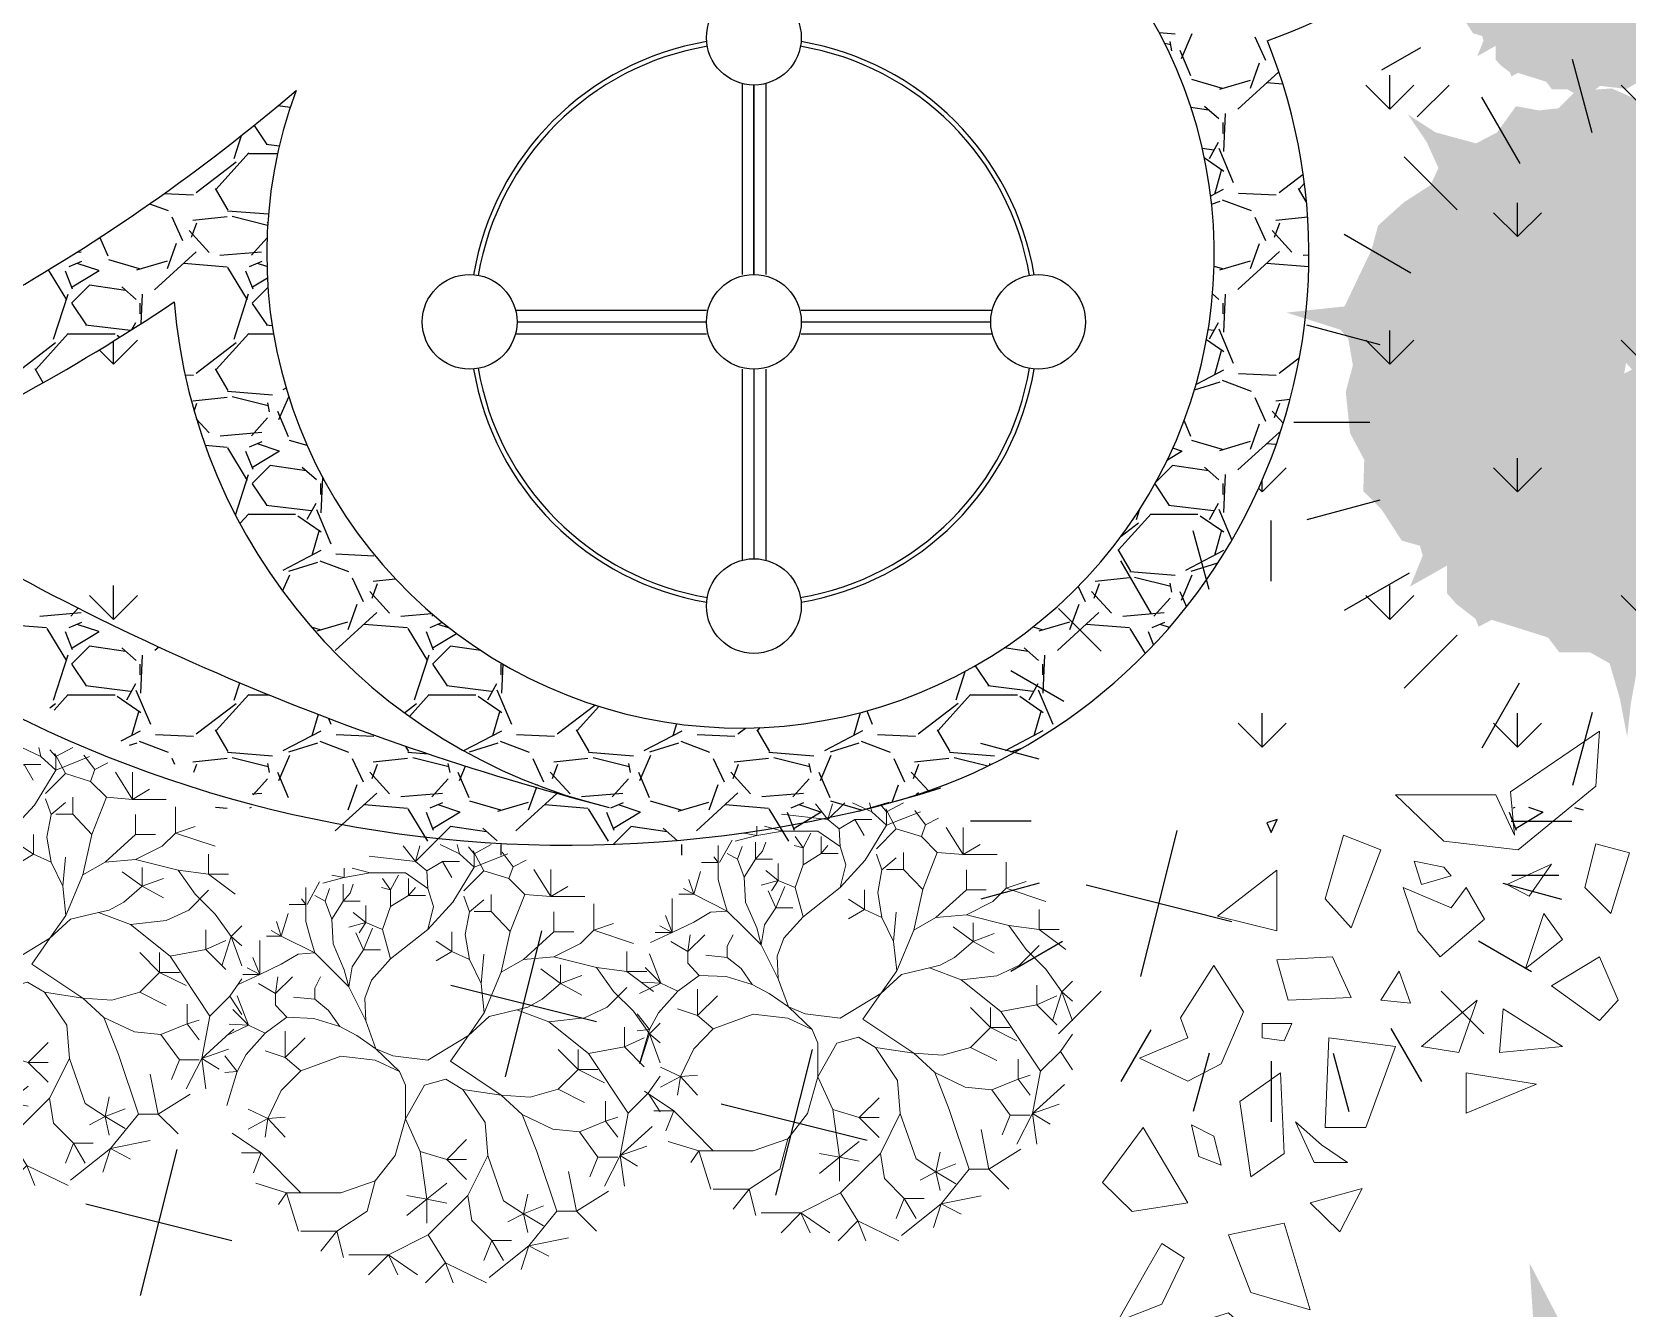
# Model space of a CAD drawing. Header units: millimetres. Extents: x 1933 to 24107, y 1228 to 18074.
# Drawn here: x 12132 to 13815, y 14685 to 16032 of the extents above; entities that cross this region are included whole.
import ezdxf

# ---------------------------------------------------------------- set-up
doc = ezdxf.new("R2010")
doc.units = ezdxf.units.MM
doc.layers.add('1', color=7, linetype='Continuous')
doc.layers.add('marc det', color=74, linetype='Continuous', lineweight=18)
doc.styles.add('ATTR', font='romans.shx', dxfattribs={"width": 0.8, "height": 0.470416})

# ---------------------------------------------------------------- blocks, each defined once
blk = doc.blocks.new('Tree Clump 1')
for p, q in [((14.976, 70.088), (8.057, 71.942)), ((6.83, 62.624), (14.03, 62.624)), ((0.83, 59.624), (0.83, 47.624)), ((-11.528, 45.743), (-14.699, 57.58)), ((13.188, 45.743), (16.359, 57.58)), ((-23.117, 41.102), (-29.17, 51.586)), ((24.777, 41.102), (30.83, 51.586)), ((-99.056, 36.519), (-101.593, 45.989)), ((-89.17, 47.624), (-89.17, 38.024)), ((-79.284, 36.519), (-76.746, 45.989)), ((-108.328, 32.806), (-113.17, 41.193)), ((-70.012, 32.806), (-65.17, 41.193)), ((-33.023, 33.477), (-41.596, 42.051)), ((-116.252, 26.706), (-123.111, 33.565)), ((-62.088, 26.706), (-55.229, 33.565)), ((-40.656, 23.576), (-51.132, 29.624)), ((-122.359, 18.786), (-130.739, 23.624)), ((-45.593, 12.063), (-57.125, 15.153)), ((-126.309, 9.575), (-135.534, 12.047)), ((-137.17, -0.376), (-127.57, -0.376)), ((-59.17, -0.376), (-47.17, -0.376)), ((-126.309, -10.327), (-135.534, -12.799)), ((-45.593, -12.815), (-57.125, -15.905)), ((-122.359, -19.538), (-130.739, -24.376)), ((-40.656, -24.328), (-51.132, -30.376)), ((-116.252, -27.458), (-123.111, -34.317)), ((-62.088, -27.458), (-55.229, -34.317)), ((-108.328, -33.558), (-113.17, -41.945)), ((-70.012, -33.558), (-65.17, -41.945)), ((-99.056, -37.271), (-101.593, -46.74)), ((-79.284, -37.271), (-76.746, -46.74)), ((-89.17, -48.376), (-89.17, -38.776))]:
    blk.add_line(p, q)
blk.add_lwpolyline([(-89.834, -0.075), (-90.444, -1.64), (-88.309, -0.857)], close=True)
at = {"style": 'ATTR', "width": 0.8, "flags": 9}
blk.add_attdef('ESTCODE', (0, 0), '', height=0.000432, dxfattribs=at)
blk = doc.blocks.new('tree lis')
at = {"color": 96}
for points in [[(73119.8, 25761.2), (73080.6, 25721), (73092.4, 25645.7), (73194.2, 25705.9)], [(72931.8, 25741), (72955.3, 25680.8), (73018, 25650.7), (73037.5, 25680.8), (73002.3, 25700.9)], [(72790.9, 25705.9), (72747.8, 25665.8), (72818.3, 25615.5), (72928, 25665.8)], [(73288.1, 25710.9), (73256.8, 25645.7), (73280.3, 25600.5), (73350.7, 25570.4), (73413.4, 25610.6), (73342.9, 25655.7), (73315.5, 25645.7)], [(73198.1, 25640.7), (73155, 25630.6), (73143.3, 25600.5), (73182.4, 25610.6)], [(72712.6, 25630.6), (72610.8, 25600.5), (72583.4, 25500.2), (72685.2, 25555.3)], [(72935.8, 25615.5), (72904.5, 25585.4), (72916.2, 25560.4), (72943.6, 25590.5)], [(73480, 25605.5), (73460.4, 25525.2), (73542.6, 25525.2)], [(72767.4, 25565.4), (72826.1, 25520.2), (72814.4, 25585.4)], [(73049.3, 25590.5), (72971, 25560.4), (72947.5, 25480), (73065, 25515.2)], [(73127.6, 25560.4), (73229.4, 25575.4), (73268.5, 25520.2), (73159, 25515.2)], [(73315.5, 25545.3), (73311.6, 25515.2), (73335.1, 25505.1), (73335.1, 25545.3)], [(73421.2, 25525.2), (73366.4, 25510.1), (73370.3, 25424.9), (73425.2, 25449.9)], [(72881, 25500.2), (72865.3, 25449.9), (72916.2, 25455)], [(73147.2, 25429.9), (73147.2, 25475), (73202, 25500.2), (73170.7, 25465)], [(73092.4, 25480), (73053.2, 25439.9), (73112, 25409.8)], [(72712.6, 25460), (72661.7, 25424.9), (72669.6, 25394.8)], [(73194.2, 25460), (73194.2, 25404.8), (73303.8, 25364.6), (73315.5, 25455)], [(73503.5, 25460), (73464.3, 25424.9), (73570, 25384.7), (73589.6, 25434.9)], [(72783.1, 25434.9), (72732.2, 25324.4), (72822.3, 25344.5)], [(72575.6, 25414.8), (72505.1, 25409.8), (72524.7, 25339.5)], [(73366.4, 25384.7), (73362.5, 25344.5), (73405.6, 25359.6)], [(73519.1, 25354.6), (73460.4, 25334.5), (73425.2, 25304.4), (73476, 25244.2), (73519.1, 25269.3), (73491.7, 25289.3)], [(73644.4, 25364.6), (73581.7, 25299.4), (73570, 25199), (73656.1, 25093.6), (73730.5, 25088.6), (73648.3, 25209), (73589.6, 25204), (73644.4, 25229.1)], [(73554.4, 25339.5), (73523, 25329.5), (73534.8, 25289.3), (73546.5, 25299.4)], [(73303.8, 25329.5), (73296, 25279.3), (73366.4, 25254.2)], [(72391.6, 25168.9), (72477.7, 25199), (72489.4, 25264.2), (72442.5, 25269.3)], [(73252.9, 25173.9), (73213.7, 25269.3), (73268.5, 25269.3)], [(72571.7, 25244.2), (72556, 25199), (72591.3, 25214)], [(73296, 25224.1), (73354.7, 25219), (73303.8, 25138.8)], [(73523, 25214), (73507.4, 25183.9), (73550.4, 25153.8)], [(73483.9, 25163.9), (73448.7, 25138.8), (73409.5, 25188.9)], [(72642.1, 25168.9), (72587.3, 25153.8), (72614.8, 25093.6)], [(73386, 25153.8), (73339, 25088.6), (73366.4, 25063.5), (73425.2, 25088.6)], [(72571.7, 25088.6), (72501.2, 25083.5), (72477.7, 25113.6)], [(73519.1, 25108.6), (73483.9, 25073.5), (73566.1, 25048.4), (73577.9, 25093.6)], [(73499.5, 25018.3), (73421.2, 24978.1), (73421.2, 25023.3)], [(73632.7, 25028.4), (73613.1, 24988.2), (73656.1, 25013.3)], [(73530.9, 24963.1), (73511.3, 24917.9), (73487.8, 24943)], [(73589.6, 24963.1), (73601.3, 24847.7), (73636.6, 24917.9)], [(72466, 24907.9), (72430.7, 24872.7), (72442.5, 24807.5), (72473.8, 24862.7)], [(72567.8, 24732.2), (72653.9, 24757.3), (72642.1, 24687)], [(73589.6, 24767.3), (73538.7, 24702.1), (73511.3, 24762.3)], [(73401.7, 24546.5), (73405.6, 24646.9), (73448.7, 24677), (73468.2, 24636.8)], [(73515.2, 24596.7), (73546.5, 24651.9), (73507.4, 24626.8)], [(73354.7, 24601.7), (73315.5, 24591.6), (73339, 24546.5)], [(72912.3, 24531.4), (72974.9, 24571.6), (72990.6, 24511.4)], [(72767.4, 24551.5), (72790.9, 24516.4), (72700.8, 24496.3)], [(73284.2, 24516.4), (73252.9, 24486.2), (73284.2, 24451.1), (73315.5, 24491.3)], [(73397.7, 24516.4), (73362.5, 24486.2), (73405.6, 24476.2)], [(72900.5, 24481.3), (72873.1, 24471.2), (72943.6, 24446.1)], [(73061, 24451.1), (73096.3, 24410.9), (73198.1, 24406)]]:
    blk.add_lwpolyline(points, close=True, dxfattribs=at)
blk = doc.blocks.new('LG15B')
at = {"linetype": 'Continuous'}
for p, q in [((-183, 1362), (-268, 1469)), ((-183, 1362), (-68, 1477)), ((-183, 1362), (-153, 1469)), ((114, 1415), (-16, 1477)), ((114, 1415), (99, 1477)), ((214, 1324), (114, 1415)), ((214, 1415), (175, 1462)), ((280, 1300), (208, 1435)), ((214, 1415), (329, 1477)), ((214, 1324), (443, 1415)), ((214, 1324), (214, 1415)), ((478, 1327), (405, 1425)), ((-666, 1255), (-666, 1317)), ((-490, 1285), (-612, 1317)), ((-183, 1362), (-497, 1400)), ((-107, 1300), (-183, 1362)), ((-107, 1300), (0, 1362)), ((-100, 1179), (-107, 1300)), ((0, 1362), (114, 1362)), ((0, 1362), (62, 1255)), ((69, 1087), (214, 1324)), ((280, 1300), (145, 1165)), ((450, 1247), (280, 1300)), ((450, 1247), (478, 1327)), ((478, 1327), (567, 1372)), ((734, 1125), (619, 1309)), ((734, 1125), (734, 1309)), ((-917, 1072), (-833, 1224)), ((-666, 1255), (-811, 1217)), ((-666, 1255), (-750, 1270)), ((-673, 1094), (-673, 1209)), ((-490, 1285), (-666, 1255)), ((-627, 1148), (-605, 1209)), ((-252, 1285), (-490, 1285)), ((-352, 1170), (-406, 1248)), ((-352, 1170), (-298, 1270)), ((-100, 1179), (-252, 1285)), ((-230, 1133), (-230, 1248)), ((-230, 1248), (-230, 1133)), ((558, 1140), (450, 1247)), ((734, 1125), (849, 1194)), ((-926, 1072), (-956, 1109)), ((-926, 1072), (-926, 1187)), ((-796, 1094), (-865, 1133)), ((-796, 1094), (-765, 1179)), ((-750, 972), (-796, 1094)), ((-750, 972), (-673, 1094)), ((-673, 1094), (-627, 1148)), ((-673, 1094), (-558, 1094)), ((-352, 1170), (-413, 1187)), ((-352, 1057), (-352, 1170)), ((-352, 1057), (-230, 1133)), ((-230, 1133), (-183, 1187)), ((-230, 1133), (-115, 1133)), ((-61, 1057), (-100, 1179)), ((-100, 903), (69, 1087)), ((182, 1022), (145, 1129)), ((182, 1022), (280, 1103)), ((329, 1025), (329, 1140)), ((459, 888), (558, 1140)), ((558, 1140), (734, 1125)), ((734, 1125), (963, 1125)), ((-1093, 858), (-1047, 1010)), ((-926, 1072), (-1040, 1072)), ((-926, 957), (-926, 1072)), ((-520, 949), (-605, 1018)), ((-520, 949), (-520, 1064)), ((-406, 903), (-352, 1057)), ((-100, 903), (-61, 1057)), ((154, 869), (182, 1022)), ((329, 1025), (214, 1025)), ((459, 888), (329, 1025)), ((755, 887), (755, 1022)), ((1025, 897), (1025, 1075)), ((-1093, 858), (-1162, 895)), ((-1093, 858), (-1125, 957)), ((-895, 842), (-926, 957)), ((-742, 804), (-750, 972)), ((-520, 949), (-635, 919)), ((-536, 765), (-588, 880)), ((-520, 949), (-566, 880)), ((-536, 765), (-475, 910)), ((-406, 903), (-520, 949)), ((-352, 704), (-406, 903)), ((-352, 704), (-100, 903)), ((64, 753), (64, 887)), ((182, 699), (154, 869)), ((398, 613), (459, 888)), ((549, 699), (755, 887)), ((755, 887), (890, 887)), ((935, 807), (1025, 897)), ((1025, 897), (1159, 942)), ((1025, 897), (1294, 807)), ((-1238, 598), (-1238, 827)), ((-1093, 858), (-1193, 858)), ((-865, 743), (-1093, 858)), ((-865, 743), (-895, 842)), ((-666, 628), (-742, 804)), ((-612, 650), (-536, 765)), ((-536, 765), (-421, 765)), ((64, 753), (-43, 824)), ((755, 717), (935, 807)), ((-1238, 598), (-1285, 712)), ((-1093, 667), (-1238, 598)), ((-978, 735), (-1093, 667)), ((-865, 743), (-978, 735)), ((-750, 628), (-865, 743)), ((-635, 513), (-612, 650)), ((-482, 559), (-352, 704)), ((64, 753), (-43, 689)), ((182, 699), (64, 753)), ((262, 537), (182, 699)), ((262, 537), (280, 734)), ((398, 613), (549, 699)), ((549, 699), (755, 717)), ((755, 717), (1043, 645)), ((800, 537), (800, 663)), ((1249, 618), (1249, 753)), ((-1238, 598), (-1385, 529)), ((-1238, 598), (-1353, 598)), ((-1238, 598), (-1323, 643)), ((-1132, 468), (-1017, 582)), ((-1132, 468), (-1117, 582)), ((-865, 505), (-826, 582)), ((-635, 513), (-750, 628)), ((-635, 513), (-666, 628)), ((-527, 437), (-482, 559)), ((283, 338), (398, 613)), ((800, 537), (665, 635)), ((800, 537), (944, 590)), ((1043, 645), (1249, 618)), ((1043, 645), (1159, 483)), ((1249, 618), (1384, 618)), ((1249, 618), (1429, 483)), ((-1316, 253), (-1392, 452)), ((-1132, 468), (-1247, 537)), ((-1132, 390), (-1132, 468)), ((-865, 429), (-1010, 444)), ((-865, 429), (-865, 505)), ((-520, 284), (-635, 513)), ((-520, 284), (-527, 437)), ((283, 338), (262, 537)), ((675, 429), (800, 537)), ((800, 537), (944, 457)), ((1115, 375), (1249, 510)), ((1159, 483), (1294, 348)), ((-1316, 253), (-1422, 360)), ((-1056, 307), (-1132, 390)), ((-772, 353), (-865, 429)), ((-696, 245), (-772, 353)), ((175, 184), (283, 338)), ((315, 313), (504, 358)), ((504, 358), (577, 375)), ((504, 358), (720, 277)), ((577, 375), (675, 429)), ((962, 304), (1115, 375)), ((1294, 348), (1402, 195)), ((-1316, 253), (-1461, 184)), ((-1316, 253), (-1446, 260)), ((-1201, 200), (-1316, 253)), ((-1056, 307), (-1201, 200)), ((-872, 299), (-1056, 307)), ((-696, 245), (-872, 299)), ((-581, 184), (-696, 245)), ((-451, 93), (-520, 284)), ((175, 184), (315, 313)), ((720, 277), (962, 304)), ((720, 277), (989, 62)), ((1232, 107), (1232, 240)), ((1402, 195), (1474, 268)), ((-1201, 200), (-1331, 54)), ((-1067, 34), (-1067, 214)), ((-1067, 34), (-932, 169)), ((-451, 93), (-581, 184)), ((-100, 17), (175, 184)), ((175, 184), (53, 9)), ((1232, 107), (1367, 169)), ((1402, 195), (1339, -2)), ((1402, 195), (1474, 133)), ((1402, 195), (1474, -2)), ((-1392, -60), (-1476, 47)), ((-1331, 54), (-1392, -60)), ((-1067, 34), (-1202, 79)), ((-960, -56), (-1067, 34)), ((-690, 43), (-960, -56)), ((-456, 17), (-690, 43)), ((-291, -60), (-456, 17)), ((-451, 93), (-337, 47)), ((-291, -60), (-451, 93)), ((-337, 47), (-100, 17)), ((53, 9), (398, -221)), ((918, -47), (783, 88)), ((918, -47), (918, 88)), ((989, 62), (1232, 107)), ((989, 62), (1258, -343)), ((1232, 107), (1367, -28)), ((-1392, -60), (-1476, -68)), ((-1392, -60), (-1461, -290)), ((-960, -56), (-1093, -190)), ((-252, -152), (-291, -60)), ((783, -181), (918, -47)), ((918, -47), (1052, -47)), ((918, -47), (1097, -136)), ((1393, -208), (1474, -91)), ((-1093, -190), (-1183, -378)), ((-122, -152), (-252, -381)), ((-252, -381), (-252, -152)), ((23, -113), (-122, -152)), ((138, -182), (23, -113)), ((398, -221), (138, -182)), ((138, -182), (289, -406)), ((594, -235), (783, -181)), ((783, -181), (962, -271)), ((1258, -343), (1393, -208)), ((1393, -208), (1474, -333)), ((-1183, -378), (-1318, -316)), ((398, -221), (540, -352)), ((398, -221), (594, -235)), ((1105, -397), (1105, -262)), ((-1183, -378), (-1318, -451)), ((-1183, -378), (-1202, -505)), ((-1183, -378), (-1067, -370)), ((-1183, -378), (-1067, -505)), ((-252, -381), (-322, -630)), ((-252, -381), (-151, -603)), ((289, -406), (307, -630)), ((540, -352), (639, -603)), ((540, -352), (747, -451)), ((927, -468), (1105, -397)), ((1105, -397), (1187, -370)), ((1105, -397), (1187, -505)), ((1258, -343), (1204, -630)), ((1204, -630), (1420, -432)), ((-1228, -612), (-1426, -477)), ((28, -657), (163, -522)), ((747, -451), (927, -468)), ((927, -468), (1052, -640)), ((-1228, -612), (-1363, -612)), ((-1228, -612), (-1282, -747)), ((-960, -882), (-1228, -612)), ((-322, -630), (-456, -801)), ((-151, -603), (-106, -926)), ((-151, -603), (28, -657)), ((307, -630), (172, -900)), ((307, -630), (414, -936)), ((639, -603), (774, -1007)), ((1052, -640), (998, -773)), ((1052, -640), (1187, -640)), ((1204, -630), (1097, -837)), ((1204, -630), (1384, -567)), ((1204, -630), (1322, -702)), ((1204, -630), (1232, -837)), ((28, -657), (163, -792)), ((28, -657), (163, -657)), ((908, -1007), (854, -738)), ((-1058, -882), (-1265, -818)), ((-456, -801), (-690, -882)), ((-456, -801), (-510, -1007)), ((-106, -926), (28, -818)), ((-1058, -882), (-1112, -962)), ((-960, -882), (-1058, -882)), ((-1058, -882), (-977, -1142)), ((-690, -882), (-960, -882)), ((-106, -926), (-241, -900)), ((-106, -926), (-241, -1035)), ((-106, -926), (28, -953)), ((-106, -926), (-106, -1088)), ((172, -900), (-97, -1168)), ((172, -900), (199, -1070)), ((414, -936), (549, -1025)), ((549, -1025), (577, -891)), ((549, -1025), (684, -971)), ((908, -1007), (1124, -872)), ((-510, -1007), (-717, -1142)), ((199, -1070), (334, -1205)), ((549, -1025), (442, -1080)), ((549, -1025), (684, -1106)), ((549, -1025), (577, -1151)), ((774, -1007), (585, -1241)), ((774, -1007), (908, -1007)), ((908, -1007), (1043, -1142)), ((-717, -1142), (-960, -1142)), ((-717, -1142), (-825, -1277)), ((-717, -1142), (-672, -1321)), ((-97, -1168), (-367, -1303)), ((-97, -1168), (19, -1357)), ((585, -1241), (854, -1187)), ((334, -1205), (280, -1340)), ((585, -1241), (315, -1456)), ((334, -1205), (468, -1205)), ((334, -1205), (414, -1340)), ((585, -1241), (532, -1402)), ((585, -1241), (720, -1312)), ((-367, -1303), (-636, -1303)), ((-367, -1303), (-501, -1438)), ((-367, -1303), (-303, -1438)), ((-367, -1303), (-170, -1438)), ((19, -1357), (-115, -1492)), ((19, -1357), (73, -1492)), ((19, -1357), (298, -1492))]:
    blk.add_line(p, q, dxfattribs=at)

msp = doc.modelspace()

# ---------------------------------------------------------------- hatches: boundary and pattern name
at = {"lineweight": -2}
h = msp.add_hatch(dxfattribs=at)
h.set_pattern_fill('GRASS', color=74, scale=7.5, style=0)
h.set_pattern_definition([(90, (-36140.96, 23628.57), (-134.70375, 134.70375), [35.71875, -233.68875]), (45, (-36140.96, 23628.57), (-134.70384, 134.70384), [35.71875, -154.78125]), (135, (-36140.96, 23628.57), (-134.70384, -134.70384), [35.71875, -154.78125])])
edge = h.paths.add_edge_path()
edge.add_line((12295.6, 17480.9), (14054.5, 17480.9))
edge.add_line((14054.5, 17480.9), (14054.5, 15209.1))
edge.add_line((14054.5, 15209.1), (13018.1, 15213.4))
edge.add_arc((12879.6, 15797.2), 600, 283.3511, 382.0722)
edge.add_arc((13209.2, 16649.5), 666.5, 289.8522, 510.3914)
edge.add_arc((12310.4, 16470.9), 600, 57.8329, 179.1515)
edge.add_arc((11122.7, 17480.9), 1160.9, 282.2261, 300.415, ccw=False)
edge.add_arc((12405.1, 16445.5), 1041.2, 96.0325, 185.4629, ccw=False)
edge = h.paths.add_edge_path(flags=17)
edge.add_arc((11104.5, 17499.1), 2110.9, 293.3075, 303.8956)
edge.add_arc((12879.6, 15797.2), 600, 184.7958, 256.6489)
edge.add_arc((13434.2, 17911.9), 2786.1, 237.5607, 255.5943, ccw=False)
h = msp.add_hatch(color=3)
h.paths.add_polyline_path([(13914.5, 16100.3), (13937, 16100.1), (13910.5, 16112.7), (13918.8, 16123.9), (13913.5, 16136.5), (13917, 16148.6), (13909.3, 16168.6), (13911.4, 16186.7), (13902.7, 16201), (13893, 16202.8), (13883.8, 16214.2), (13884.4, 16231.6), (13888.2, 16252.4), (13878.4, 16239.6), (13860.9, 16233), (13846.7, 16244.3), (13838.7, 16255.5), (13823.8, 16256.3), (13814.6, 16259.9), (13810.6, 16259.5), (13804.7, 16275.4), (13796.6, 16265.1), (13778.6, 16262.5), (13763.6, 16269.2), (13744.5, 16267.7), (13735.4, 16258.6), (13725.2, 16257.6), (13713, 16259.7), (13703, 16245.9), (13692, 16240.1), (13670.5, 16246), (13655.9, 16255.4), (13665.8, 16241), (13672.1, 16227.1), (13667.9, 16218.1), (13653.8, 16209), (13640.3, 16196.8), (13636.7, 16183.7), (13622.6, 16154.1), (13591.9, 16150.8), (13620.3, 16141.8), (13624.5, 16137.1), (13626.9, 16123), (13623.2, 16109.1), (13625.5, 16087.2), (13632.9, 16073.1), (13632.4, 16056.6), (13642, 16047.1), (13652.7, 16030.5), (13662.3, 16027.8), (13663.8, 16022.6), (13657.1, 16006.2), (13676.7, 16017.3), (13676.5, 16002.7), (13681.7, 15996.9), (13691.6, 15989.3), (13693.3, 15985), (13700.3, 15988.7), (13729.9, 15979.4), (13735.9, 15971.5), (13752.2, 15971.4), (13762.4, 15965.7), (13767.8, 15947.1), (13771.7, 15926.9), (13773.6, 15944.2), (13777.8, 15967.8), (13786.7, 15975), (13814.9, 15971.8), (13827.5, 15979.3), (13847.4, 15992.3), (13856.4, 15993.6), (13868.3, 15990.5), (13877.8, 16008.3), (13874.7, 16018.6), (13884, 16028.6), (13915.1, 16055.2), (13913.9, 16069.1), (13909.7, 16087.5)])
h.paths.add_polyline_path([(13774.2, 16120.8), (13770.1, 16118.6), (13771.1, 16124.3)], flags=16)
h = msp.add_hatch(color=3)
h.paths.add_polyline_path([(14101, 15634.5), (14146, 15634.2), (14093, 15659.4), (14109.6, 15681.8), (14099.1, 15707.1), (14106, 15731.3), (14090.7, 15771.2), (14094.8, 15807.5), (14077.4, 15836.1), (14058, 15839.6), (14039.6, 15862.4), (14040.9, 15897.3), (14048.4, 15938.9), (14028.8, 15913.2), (13993.8, 15900), (13965.4, 15922.7), (13949.4, 15945.1), (13919.7, 15946.6), (13901.3, 15953.8), (13893.3, 15953), (13881.5, 15984.8), (13865.3, 15964.3), (13829.3, 15959.1), (13799.1, 15972.3), (13761.1, 15969.5), (13742.8, 15951.3), (13722.3, 15949.1), (13698.1, 15953.5), (13678.1, 15925.9), (13655.9, 15914.3), (13613, 15926), (13583.9, 15944.9), (13603.7, 15916), (13616.2, 15888.3), (13607.9, 15870.3), (13579.6, 15852), (13552.6, 15827.6), (13545.4, 15801.5), (13517.1, 15742.2), (13455.9, 15735.7), (13512.7, 15717.6), (13521, 15708.3), (13525.9, 15680.1), (13518.4, 15652.1), (13522.9, 15608.4), (13537.9, 15580.3), (13536.9, 15547.2), (13556, 15528.2), (13577.5, 15495), (13596.6, 15489.6), (13599.7, 15479.2), (13586.3, 15446.5), (13625.4, 15468.7), (13625.1, 15439.5), (13635.5, 15427.8), (13655.2, 15412.6), (13658.7, 15404.1), (13672.5, 15411.4), (13731.8, 15392.8), (13743.9, 15377), (13776.5, 15376.9), (13796.9, 15365.4), (13807.7, 15328.3), (13815.4, 15287.9), (13819.2, 15322.3), (13827.7, 15369.6), (13845.3, 15384), (13901.8, 15377.7), (13927, 15392.6), (13966.8, 15418.6), (13984.8, 15421.2), (14008.7, 15415), (14027.6, 15450.6), (14021.4, 15471.3), (14040, 15491.3), (14102.2, 15544.5), (14099.7, 15572.3), (14091.4, 15608.9)])
h.paths.add_polyline_path([(13820.5, 15675.6), (13812.2, 15671.2), (13814.3, 15682.5)], flags=16)
at = {"layer": 'marc det'}
msp.add_hatch(color=102, dxfattribs=at).paths.add_polyline_path([(13487.6, 14137.8), (13505.4, 14071.4), (13533.5, 14049.5), (13589.8, 14009.4), (13594.7, 13967.3), (13643.3, 13961.6), (13663.8, 13977.8), (13694.7, 13965.6), (13782.2, 13919), (13812.4, 13934), (13850.1, 13959.7), (13883.2, 13960.1), (13902.7, 13909.2), (13907.8, 13980.2), (13940.4, 13971.4), (13964.3, 13994.3), (13994.6, 13997.2), (14032.8, 14032.1), (14075.6, 14043.6), (14100.1, 14075.8), (14095.5, 14099.2), (14113.2, 14130.1), (14153.2, 14144), (14203.4, 14153.9), (14165.7, 14164.8), (14135.4, 14198.3), (14148.4, 14240.5), (14166.7, 14268.4), (14155.2, 14302.6), (14155.1, 14339.1), (14181.4, 14362.5), (14151.1, 14371.8), (14129.3, 14410.1), (14130.9, 14450), (14110.9, 14491.6), (14082.3, 14504.3), (14070.8, 14526.3), (14065.1, 14555.6), (14025.1, 14566), (14002.2, 14585.8), (13996.4, 14639.5), (14004.9, 14680.7), (13980.9, 14645.5), (13955.3, 14619.2), (13931.3, 14620.6), (13898.1, 14644.5), (13858.6, 14664.1), (13826.1, 14660.7), (13746.7, 14666.4), (13712.3, 14732.6), (13717.6, 14651.5), (13680.5, 14629), (13645.6, 14625.2), (13598.2, 14600.7), (13573.2, 14571.4), (13535.5, 14557.9), (13522.4, 14528), (13494.5, 14489), (13497.6, 14456.8), (13443.7, 14457.7), (13486, 14423.4), (13452.9, 14410.9), (13444.3, 14394), (13432.4, 14353.3), (13442.1, 14344.9), (13447.4, 14269.8), (13434.9, 14249.1), (13449.2, 14212.4), (13445.3, 14184.2), (13408.2, 14155.7), (13365.9, 14129.1), (13406.5, 14140.1), (13463.6, 14151.3)])

# ---------------------------------------------------------------- linework, layer by layer
at = {"color": 252, "lineweight": -2}
for p, q in [((13338.4, 16029.6), (13321.5, 16031)), ((13338.4, 16029.6), (13321.5, 16031)), ((13344.9, 16003.8), (13356.3, 16030.4)), ((13333.7, 16018.2), (13327.3, 16019.8)), ((13335, 16012.1), (13333.1, 16021.7)), ((13343.3, 16012.7), (13354.7, 15986.1)), ((13422.4, 16026.9), (13433.8, 16002.2)), ((13417.8, 15972.6), (13427.4, 15999.3)), ((13355.6, 15982.2), (13387.9, 15972.7)), ((13385.5, 15971.4), (13417.8, 15980.9)), ((13447.7, 15990), (13404.5, 15950.5)), ((13452.1, 15976.7), (13434.9, 15978.1)), ((12404.2, 15952.1), (12391.4, 15954)), ((13373.7, 15949.5), (13354.9, 15952.3)), ((13384.6, 15940.1), (13369.3, 15953.4)), ((13391.1, 15945.7), (13389.2, 15905.7)), ((12366.1, 15933.3), (12379.6, 15913.1)), ((13389, 15924.8), (13389, 15936.2)), ((12345.1, 15898.2), (12353, 15922.8)), ((12378.9, 15913.4), (12392.9, 15911.7)), ((13374.7, 15898.4), (13384.2, 15915.6)), ((12305.2, 15862.3), (12347.1, 15894.7)), ((12326.2, 15866.1), (12360.5, 15904.2)), ((12360.3, 15903.8), (12391.1, 15903.8)), ((13366.9, 15909.1), (13379, 15907.6)), ((13369, 15899.4), (13389.7, 15885)), ((13384.4, 15909.1), (13399.6, 15872.9)), ((13387.4, 15887.1), (13379.8, 15860.4)), ((13448.2, 15862.4), (13473.5, 15881.9)), ((12271.3, 15861.4), (12302.1, 15860)), ((12339, 15843.8), (12325.6, 15866.7)), ((13389.1, 15865.5), (13375.8, 15858.5)), ((13405.1, 15861.9), (13445.1, 15860)), ((13477, 15852.3), (13468.6, 15866.7)), ((13469.2, 15866.1), (13474.8, 15872.4)), ((12255.9, 15850.6), (12275.4, 15843.3)), ((13376.7, 15850.3), (13385.9, 15853.2)), ((13387.9, 15854.7), (13418.4, 15843.3)), ((12279.3, 15836.6), (12290.7, 15811.9)), ((12300.2, 15815.4), (12305.9, 15830.6)), ((12337.8, 15836.6), (12301.6, 15832.8)), ((12381.4, 15839.5), (12338.1, 15842.9)), ((12381.4, 15839.5), (12338.1, 15842.9)), ((12380.5, 15827.8), (12343.1, 15837.2)), ((12380.7, 15830.6), (12380.6, 15831.1)), ((13422.4, 15836.5), (13433.8, 15811.7)), ((13443.2, 15815.3), (13448.9, 15830.6)), ((13478.3, 15836.3), (13444.6, 15832.8)), ((12201.9, 15813.4), (12202.4, 15814.4)), ((12203.3, 15815.1), (12211.7, 15795.5)), ((12318.7, 15799.3), (12297.7, 15822.2)), ((12379.9, 15814.6), (12363.3, 15796.2)), ((13461.6, 15799.5), (13440.6, 15822.3)), ((12183.5, 15799.6), (12178.7, 15799.2)), ((12305.1, 15799.8), (12261.2, 15759.8)), ((12274.9, 15782.3), (12284.4, 15809)), ((12374, 15799.6), (12330.2, 15795.8)), ((13448.3, 15800.1), (13404.5, 15760.1)), ((13417.8, 15782.1), (13427.4, 15808.8)), ((13479.6, 15796.4), (13473.3, 15795.8)), ((12168.7, 15749.1), (12149.2, 15781)), ((12166.7, 15779.9), (12174.3, 15760.8)), ((12183.9, 15789.7), (12170.6, 15784)), ((12174, 15763), (12202.6, 15780.2)), ((12202.2, 15780), (12179.4, 15787.6)), ((12212.6, 15791.7), (12245, 15782.2)), ((12242.5, 15780.9), (12274.9, 15790.4)), ((12337.6, 15783.8), (12291.9, 15787.6)), ((12359.2, 15749.1), (12338.3, 15783.3)), ((12357.2, 15779.9), (12364.8, 15760.8)), ((12374.4, 15789.7), (12361.1, 15784)), ((12379.7, 15784.4), (12369.9, 15787.6)), ((13379.4, 15784.7), (13388, 15782.2)), ((13385.4, 15780.9), (13417.8, 15790.4)), ((13479.4, 15783.9), (13434.9, 15787.6)), ((12192.6, 15764.7), (12173.6, 15745.7)), ((12230.6, 15759), (12192.5, 15764.7)), ((12241.7, 15749.5), (12226.5, 15762.8)), ((12380.8, 15762.3), (12364.1, 15745.7)), ((12364.5, 15763), (12380.2, 15772.4)), ((12154.6, 15707.7), (12169.9, 15755.3)), ((12173.8, 15745.4), (12189.1, 15722.6)), ((12246, 15734.3), (12246, 15745.7)), ((12248.1, 15755), (12246.6, 15724)), ((12345.1, 15707.7), (12360.4, 15755.4)), ((12364.3, 15745.4), (12379.6, 15722.6)), ((13384.6, 15749.6), (13377.8, 15755.5)), ((13389, 15734.3), (13389, 15745.7)), ((13391.1, 15755.2), (13389.2, 15715.2)), ((12135.7, 15675.6), (12170, 15713.7)), ((12169.8, 15713.3), (12219.4, 15713.3)), ((12188.3, 15722.9), (12235.9, 15717.2)), ((12221.8, 15711.7), (12224.5, 15709.9)), ((12237.3, 15718), (12241.3, 15725.3)), ((12326.2, 15675.6), (12360.5, 15713.7)), ((12360.3, 15713.3), (12386.6, 15713.3)), ((12378.8, 15722.9), (12385.2, 15722.1)), ((13373.2, 15717.8), (13379, 15717.2)), ((13374.7, 15707.9), (13384.2, 15725.1)), ((13384.4, 15718.6), (13399.6, 15682.4)), ((12114.7, 15671.8), (12156.6, 15704.2)), ((12305.2, 15671.8), (12347.1, 15704.2)), ((13371.4, 15707.2), (13389.7, 15694.5)), ((13387.4, 15696.6), (13379.8, 15669.9)), ((12143.6, 15661.7), (12135.1, 15676.2)), ((12339, 15653.3), (12325.6, 15676.2)), ((13389.2, 15675), (13360.4, 15659.9)), ((13448.2, 15671.9), (13469.6, 15688.4)), ((12293.2, 15669.9), (12302.1, 15669.5)), ((13358.7, 15654.2), (13385.9, 15662.7)), ((13387.9, 15664.2), (13418.4, 15652.8)), ((13405.1, 15671.4), (13445.1, 15669.5)), ((12337.7, 15646.1), (12301.5, 15642.3)), ((12385.7, 15648.6), (12338.1, 15652.4)), ((12385.7, 15648.6), (12338.1, 15652.4)), ((12381.2, 15637.2), (12343.1, 15646.7)), ((12392.4, 15622.8), (12402.7, 15646.8)), ((12400, 15655.8), (12396.5, 15654)), ((13422.4, 15646), (13433.8, 15621.2)), ((13459.7, 15643.9), (13444.5, 15642.3)), ((12302.8, 15631.8), (12305.9, 15640.1)), ((12380.4, 15624.7), (12363.3, 15605.7)), ((12382.5, 15631.1), (12380.6, 15640.6)), ((12390.8, 15631.6), (12402.2, 15605)), ((13452.5, 15618.9), (13440.6, 15631.8)), ((13443.2, 15624.8), (13448.9, 15640.1)), ((12318.7, 15608.8), (12305.2, 15623.5)), ((12374.2, 15609.1), (12330.4, 15605.3)), ((13347.7, 15621.4), (13354.7, 15605.1)), ((13448.4, 15609.6), (13404.6, 15569.6)), ((13417.8, 15591.6), (13427.4, 15618.3)), ((12337.6, 15593.3), (12314.5, 15595.3)), ((12359.2, 15558.6), (12338.3, 15592.8)), ((12374.5, 15599.2), (12361.1, 15593.5)), ((12392.7, 15589.5), (12369.9, 15597.1)), ((12403.2, 15601.2), (12421.9, 15595.7)), ((13345.2, 15589.5), (13335.8, 15592.7)), ((13355.6, 15601.2), (13388, 15591.7)), ((13385.4, 15590.3), (13417.8, 15599.9)), ((13444.9, 15596.3), (13434.9, 15597.1)), ((12357.2, 15589.4), (12364.8, 15570.3)), ((12383.1, 15574.2), (12364.1, 15555.2)), ((12364.5, 15572.5), (12393.1, 15589.7)), ((12421.1, 15568.5), (12383, 15574.2)), ((13335.6, 15574.2), (13317.7, 15556.3)), ((13330.1, 15580.4), (13345.6, 15589.7)), ((13373.6, 15568.5), (13335.5, 15574.2)), ((12346.5, 15521.7), (12360.4, 15564.9)), ((12432.2, 15559), (12417, 15572.3)), ((12438.5, 15561.7), (12436.7, 15524.5)), ((13384.6, 15559.1), (13369.4, 15572.4)), ((13391.1, 15564.7), (13389.2, 15524.7)), ((12364.3, 15554.9), (12379.6, 15532.1)), ((12436.5, 15543.8), (12436.5, 15555.2)), ((13316.9, 15554.8), (13332.1, 15532.1)), ((13389, 15543.8), (13389, 15555.2)), ((12378.8, 15532.4), (12426.4, 15526.7)), ((12422.3, 15517.6), (12431.8, 15534.7)), ((12432, 15527.9), (12447.2, 15491.7)), ((13297.7, 15517.4), (13301.2, 15528.4)), ((13331.3, 15532.4), (13378.9, 15526.7)), ((13374.7, 15517.4), (13384.2, 15534.6)), ((13384.4, 15528.1), (13398.2, 15495.4)), ((12351.2, 15512.9), (12360.5, 15523.2)), ((12360.3, 15522.8), (12409.9, 15522.8)), ((12412.3, 15521.2), (12437.1, 15504.1)), ((13278.7, 15485.1), (13313, 15523.2)), ((13281.5, 15499.7), (13299.7, 15513.8)), ((13312.8, 15522.8), (13362.4, 15522.8)), ((13364.9, 15521.2), (13389.7, 15504.1)), ((12434.9, 15506), (12427.3, 15479.4)), ((13387.4, 15506.1), (13379.8, 15479.4)), ((12436.6, 15484.5), (12396.6, 15463.5)), ((12435.5, 15473.7), (12465.9, 15462.3)), ((12452.6, 15480.9), (12492.6, 15479)), ((13291.5, 15462.9), (13278.1, 15485.7)), ((13389.2, 15484.6), (13349.2, 15463.6)), ((12385.7, 15458.1), (12384.5, 15458.2)), ((12385.7, 15458.1), (12384.5, 15458.2)), ((12396.3, 15441.5), (12403.8, 15459)), ((12402.9, 15462.7), (12433.4, 15472.2)), ((13338.2, 15458.1), (13290.6, 15461.9)), ((13338.2, 15458.1), (13290.6, 15461.9)), ((13333.7, 15446.7), (13295.6, 15456.2)), ((13344.9, 15432.3), (13356.3, 15458.9)), ((13355.4, 15462.7), (13383.5, 15471.5)), ((12469.8, 15455.6), (12481.2, 15430.9)), ((12509.2, 15418.3), (12488.2, 15441.2)), ((12490.7, 15434.4), (12496.4, 15449.6)), ((12515.6, 15454.3), (12491.9, 15451.8)), ((13236, 15446.5), (13243.3, 15430.7)), ((13271.1, 15418.4), (13250.2, 15441.3)), ((13252.7, 15434.3), (13258.4, 15449.6)), ((13290.1, 15455.6), (13253.9, 15451.8)), ((13335, 15440.6), (13333.1, 15450.2)), ((13343.3, 15441.2), (13350.2, 15425)), ((12180.5, 15423.8), (12172.8, 15415.2)), ((12465.4, 15401.3), (12474.9, 15427.9)), ((13227.3, 15401.1), (13236.9, 15427.8)), ((13332.9, 15434.2), (13315.7, 15415.1)), ((12147.1, 15402.8), (12101.4, 15406.6)), ((12183.8, 15418.7), (12140, 15414.8)), ((12184, 15408.7), (12170.7, 15403)), ((12202.2, 15399), (12179.4, 15406.6)), ((12432.9, 15399.9), (12465.3, 15409.4)), ((12495.7, 15419), (12451.9, 15379)), ((12528.1, 15402.8), (12482.4, 15406.6)), ((12553.9, 15417.7), (12521, 15414.9)), ((12564.8, 15408.6), (12551.7, 15403)), ((12555.1, 15416.7), (12553.8, 15415.2)), ((12572.4, 15402.6), (12560.4, 15406.6)), ((13194.9, 15399.8), (13227.3, 15409.4)), ((13257.9, 15419.1), (13214.1, 15379.1)), ((13290.1, 15402.8), (13244.4, 15406.6)), ((13326.9, 15418.7), (13283, 15414.9)), ((13327.1, 15408.7), (13313.7, 15403)), ((13332.2, 15403.3), (13322.4, 15406.6)), ((12168.7, 15368.1), (12147.8, 15402.4)), ((12166.7, 15398.9), (12174.3, 15379.9)), ((12174.1, 15382), (12202.6, 15399.2)), ((12426.4, 15403.9), (12435.6, 15401.2)), ((12549.7, 15368.1), (12528.8, 15402.3)), ((12547.7, 15398.9), (12555.3, 15379.8)), ((12555.1, 15382.1), (12579.9, 15396.9)), ((13188.3, 15403.9), (13197.5, 15401.2)), ((13306.9, 15376), (13290.8, 15402.3)), ((13309.7, 15398.9), (13315.4, 15384.7)), ((12154.6, 15326.7), (12169.9, 15374.4)), ((12192.6, 15383.7), (12173.6, 15364.7)), ((12230.6, 15378), (12192.5, 15383.7)), ((12241.8, 15368.4), (12226.5, 15381.8)), ((12248.1, 15374), (12246.2, 15334)), ((12265.5, 15382.7), (12261.3, 15378.9)), ((12535.6, 15326.8), (12550.9, 15374.4)), ((12573.6, 15383.7), (12554.6, 15364.7)), ((12605.5, 15378.9), (12573.5, 15383.7)), ((13183.1, 15378), (13157.9, 15381.8)), ((13194.2, 15368.5), (13178.9, 15381.9)), ((13200.6, 15374.1), (13198.7, 15334.1)), ((12173.8, 15364.4), (12189.1, 15341.6)), ((12246, 15353.3), (12246, 15364.7)), ((12554.8, 15364.4), (12570.1, 15341.6)), ((12627, 15353.3), (12627, 15364.7)), ((12628.7, 15364.7), (12627.2, 15334)), ((13107.2, 15326.8), (13116.8, 15357)), ((13127.4, 15362.9), (13141.6, 15341.6)), ((13198.5, 15353.3), (13198.5, 15364.7)), ((12188.2, 15341.9), (12235.8, 15336.2)), ((12231.8, 15327.1), (12241.3, 15344.2)), ((12345.1, 15326.7), (12351, 15345)), ((12569.2, 15341.9), (12616.8, 15336.2)), ((12612.8, 15327), (12622.3, 15344.2)), ((13140.7, 15341.9), (13188.4, 15336.2)), ((13184.2, 15326.9), (13193.7, 15344.1)), ((12150.5, 15318.5), (12156.6, 15323.2)), ((12155.2, 15316.2), (12170, 15332.7)), ((12169.8, 15332.3), (12219.4, 15332.3)), ((12221.8, 15330.8), (12246.6, 15313.6)), ((12241.5, 15337.3), (12256.8, 15301.1)), ((12305.2, 15290.9), (12347.1, 15323.2)), ((12326.2, 15294.6), (12360.5, 15332.7)), ((12360.3, 15332.3), (12381.5, 15332.3)), ((12524.8, 15313.3), (12537.6, 15323.2)), ((12530.1, 15309.5), (12551, 15332.7)), ((12550.8, 15332.3), (12600.4, 15332.3)), ((12602.8, 15330.7), (12627.6, 15313.6)), ((12622.5, 15337.4), (12637.7, 15301.2)), ((12686.2, 15290.9), (12725.7, 15321.4)), ((13067.2, 15290.9), (13109.2, 15323.3)), ((13088.2, 15294.6), (13122.5, 15332.7)), ((13122.3, 15332.3), (13171.9, 15332.3)), ((13174.4, 15330.7), (13199.1, 15313.6)), ((13193.9, 15337.5), (13209.2, 15301.3)), ((12244.4, 15315.5), (12236.8, 15288.9)), ((12433.8, 15311.6), (12427.3, 15288.9)), ((12444.6, 15307.4), (12447.2, 15301.1)), ((12625.4, 15315.5), (12617.8, 15288.9)), ((12707.2, 15294.6), (12730.1, 15320)), ((13005.8, 15313.3), (12998.8, 15288.9)), ((13008.1, 15314), (13008.6, 15313.6)), ((13012.8, 15315.2), (13018.7, 15301.3)), ((13196.9, 15315.6), (13189.3, 15288.9)), ((12246.1, 15294), (12225.5, 15283.2)), ((12262.2, 15290.4), (12302.2, 15288.5)), ((12339, 15272.3), (12325.6, 15295.2)), ((12436.7, 15294), (12396.6, 15273)), ((12452.7, 15290.4), (12492.7, 15288.5)), ((12627.2, 15294), (12587.3, 15273.1)), ((12643.2, 15290.4), (12683.2, 15288.5)), ((12720, 15272.3), (12706.6, 15295.2)), ((12817.7, 15294), (12777.7, 15273.1)), ((12812, 15301.7), (12808.3, 15288.9)), ((12833.7, 15290.4), (12873.7, 15288.5)), ((12876.7, 15290.9), (12884.9, 15297.2)), ((12910.5, 15272.3), (12897.1, 15295.2)), ((12897.7, 15294.6), (12900.4, 15297.6)), ((13008.2, 15294.1), (12968.2, 15273.1)), ((13024.2, 15290.4), (13064.2, 15288.5)), ((13101, 15272.4), (13087.6, 15295.2)), ((13198.8, 15294.1), (13158.8, 15273.1)), ((12234.6, 15279.1), (12242.9, 15281.7)), ((12245, 15283.2), (12275.5, 15271.8)), ((12385.6, 15267.6), (12338, 15271.4)), ((12385.6, 15267.6), (12338, 15271.4)), ((12402.9, 15272.2), (12433.4, 15281.7)), ((12435.5, 15283.2), (12466, 15271.8)), ((12529.5, 15272.3), (12526.3, 15277.8)), ((12550.2, 15269.7), (12528.5, 15271.4)), ((12550.2, 15269.7), (12528.5, 15271.4)), ((12593.4, 15272.2), (12623.9, 15281.7)), ((12626, 15283.2), (12656.4, 15271.8)), ((12766.6, 15267.6), (12719, 15271.4)), ((12766.6, 15267.6), (12719, 15271.4)), ((12783.9, 15272.2), (12814.4, 15281.7)), ((12816.5, 15283.2), (12846.9, 15271.8)), ((12957.1, 15267.6), (12909.5, 15271.4)), ((12957.1, 15267.6), (12909.5, 15271.4)), ((12974.4, 15272.2), (13004.9, 15281.7)), ((13007, 15283.2), (13037.4, 15271.8)), ((13147.6, 15267.6), (13100, 15271.4)), ((13147.6, 15267.6), (13100, 15271.4)), ((13164.9, 15272.2), (13176.6, 15275.8)), ((12279.3, 15265.2), (12282.2, 15258.9)), ((12337.6, 15265.1), (12301.4, 15261.3)), ((12302.7, 15250.6), (12305.9, 15259.1)), ((12381.2, 15256.1), (12343.1, 15265.7)), ((12382.5, 15250.1), (12380.6, 15259.6)), ((12392.4, 15241.8), (12403.8, 15268.5)), ((12469.8, 15265.1), (12481.2, 15240.4)), ((12490.7, 15243.9), (12496.4, 15259.1)), ((12528.1, 15265.1), (12491.9, 15261.3)), ((12571.7, 15256.1), (12533.6, 15265.7)), ((12573, 15250.1), (12571.1, 15259.6)), ((12582.9, 15241.8), (12589.4, 15256.9)), ((12660.3, 15265.1), (12671.7, 15240.3)), ((12681.2, 15243.9), (12686.9, 15259.1)), ((12718.6, 15265.1), (12682.4, 15261.3)), ((12762.2, 15256.1), (12724.1, 15265.7)), ((12763.5, 15250.1), (12761.6, 15259.6)), ((12773.4, 15241.8), (12784.8, 15268.5)), ((12850.8, 15265.1), (12862.2, 15240.3)), ((12871.7, 15243.9), (12877.4, 15259.1)), ((12909, 15265.1), (12872.8, 15261.3)), ((12952.7, 15256.1), (12914.6, 15265.7)), ((12954, 15250.1), (12952.1, 15259.6)), ((12963.9, 15241.8), (12975.3, 15268.5)), ((13041.3, 15265.1), (13052.7, 15240.3)), ((13062.2, 15243.9), (13067.9, 15259.1)), ((13099.5, 15265.1), (13063.3, 15261.3)), ((13140.5, 15256.8), (13105.1, 15265.7)), ((13142.9, 15258), (13142.6, 15259.6)), ((12380.4, 15243.7), (12365.2, 15226.8)), ((12390.8, 15250.6), (12402.2, 15224)), ((12465.4, 15210.8), (12474.9, 15237.4)), ((12509.2, 15227.8), (12488.2, 15250.7)), ((12570.9, 15243.7), (12553.7, 15224.6)), ((12581.3, 15250.6), (12592.7, 15224)), ((12665.2, 15236.8), (12665.4, 15237.4)), ((12699.7, 15227.8), (12678.7, 15250.7)), ((12761.4, 15243.7), (12744.2, 15224.6)), ((12771.8, 15250.7), (12783.2, 15224)), ((12846.4, 15210.7), (12855.9, 15237.4)), ((12890.2, 15227.8), (12869.2, 15250.7)), ((12951.9, 15243.7), (12934.7, 15224.6)), ((12962.3, 15250.7), (12973.7, 15224)), ((13039.8, 15218.9), (13046.4, 15237.3)), ((13077.9, 15230.9), (13059.7, 15250.7)), ((12374.4, 15228.2), (12364, 15227.3)), ((12495.8, 15228.5), (12451.9, 15188.5)), ((12564.9, 15228.2), (12521.1, 15224.4)), ((12685.8, 15228.1), (12642.5, 15188.5)), ((12655.9, 15210.7), (12664.3, 15234.2)), ((12755.4, 15228.2), (12711.6, 15224.4)), ((12876.8, 15228.6), (12833, 15188.6)), ((12946, 15228.2), (12902.1, 15224.4)), ((13067.4, 15228.6), (13065.1, 15226.6)), ((12337.6, 15212.3), (12325.3, 15213.4)), ((12363.2, 15213.4), (12361.2, 15212.5)), ((12528.1, 15212.3), (12482.4, 15216.1)), ((12549.7, 15177.6), (12528.8, 15211.9)), ((12547.7, 15208.4), (12555.3, 15189.3)), ((12565, 15218.2), (12551.7, 15212.5)), ((12555.1, 15191.6), (12583.6, 15208.7)), ((12583.2, 15208.5), (12560.4, 15216.1)), ((12593.7, 15220.2), (12626.1, 15210.7)), ((12623.4, 15209.3), (12655.8, 15218.9)), ((12718.6, 15212.3), (12672.9, 15216.1)), ((12740.2, 15177.6), (12719.3, 15211.8)), ((12738.2, 15208.4), (12745.8, 15189.3)), ((12755.6, 15218.2), (12742.2, 15212.5)), ((12745.6, 15191.6), (12774.1, 15208.7)), ((12773.7, 15208.5), (12750.9, 15216.1)), ((12784.2, 15220.2), (12816.6, 15210.7)), ((12813.9, 15209.3), (12846.2, 15218.9)), ((12909.1, 15212.3), (12863.4, 15216.1)), ((12930.7, 15177.6), (12909.8, 15211.8)), ((12928.7, 15208.4), (12936.3, 15189.3)), ((12946.1, 15218.2), (12932.7, 15212.5)), ((12936.1, 15191.6), (12964.6, 15208.7)), ((12964.2, 15208.5), (12941.4, 15216.1)), ((12974.7, 15220.2), (13007.1, 15210.7)), ((13004.3, 15209.3), (13036.7, 15218.9)), ((13690.7, 15208.3), (13698.3, 15189.3)), ((13696.7, 15213.4), (13694.8, 15212.5)), ((13698.1, 15191.6), (13726.6, 15208.7)), ((13726.2, 15208.5), (13711.7, 15213.4)), ((13759.9, 15213.4), (13769.1, 15210.7)), ((12573.6, 15193.2), (12554.6, 15174.2)), ((12611.5, 15187.5), (12573.4, 15193.2)), ((12622.7, 15178), (12607.5, 15191.3)), ((12764.1, 15193.2), (12745.1, 15174.2)), ((12802, 15187.5), (12763.9, 15193.2)), ((12813.2, 15178), (12798, 15191.3)), ((12627, 15162.8), (12627, 15174.2)), ((12817.5, 15162.8), (12817.5, 15174.2)), ((13693.8, 15141.8), (13743.4, 15141.8))]:
    msp.add_line(p, q, dxfattribs=at)
at = {"color": 92}
for p, q in [((13302.1, 15035), (13340.6, 15189)), ((13398.3, 15092.7), (13244.3, 15131.2)), ((12631.4, 14929.1), (12669.9, 15083.1)), ((12727.7, 14986.9), (12573.7, 15025.4)), ((12917, 14804), (12955.5, 14958)), ((13013.3, 14861.7), (12859.3, 14900.3)), ((12246.4, 14698.2), (12284.9, 14852.2)), ((12342.6, 14755.9), (12188.6, 14794.5))]:
    msp.add_line(p, q, dxfattribs=at)
at = {"lineweight": -2}
for centre, radius, start, end in [((13209.2, 16649.5), 666.5, 289.8522, 150.3914), ((12879.6, 15797.2), 500, 159.7725, 35.6043), ((12879.6, 15797.2), 600, 283.3511, 22.0722), ((11104.5, 17499.1), 2010.9, 288.3621, 310.4989), ((11104.5, 17499.1), 2110.9, 293.3075, 303.8956), ((12879.6, 15797.2), 600, 184.7958, 256.6489)]:
    msp.add_arc(centre, radius, start, end, dxfattribs=at)
at = {"color": 0, "lineweight": -2}
for centre, radius, start, end in [((12697.6, 16485.8), 1312.3, 223.0071, 287.4481), ((13434.2, 17911.9), 2786.1, 237.5607, 255.5943)]:
    msp.add_arc(centre, radius, start, end, dxfattribs=at)
at = {"layer": '1', "color": 36}
for p, q in [((12881.2, 15977.4), (12881.2, 15775.9)), ((12893.7, 15975.9), (12893.7, 15775.9)), ((12893.7, 15775.9), (12893.7, 15975.9)), ((12906.2, 15977.4), (12906.2, 15775.9)), ((12642.1, 15738.4), (12843.7, 15738.4)), ((12643.7, 15725.9), (12843.7, 15725.9)), ((12943.7, 15738.4), (13145.3, 15738.4)), ((12943.7, 15725.9), (13143.7, 15725.9)), ((12642.1, 15713.4), (12843.7, 15713.4)), ((12943.7, 15713.4), (13145.3, 15713.4)), ((12881.2, 15675.9), (12881.2, 15474.3)), ((12893.7, 15675.9), (12893.7, 15475.9)), ((12906.2, 15675.9), (12906.2, 15474.3))]:
    msp.add_line(p, q, dxfattribs=at)
for centre in [(12893.7, 16025.9), (12593.7, 15725.9), (12893.7, 15725.9), (13193.7, 15725.9), (12893.7, 15425.9)]:
    msp.add_circle(centre, 50, dxfattribs=at)
for radius, start, end in [(300, 99.5604, 170.4396), (295, 99.5604, 170.4396), (295, 9.5604, 80.4396), (300, 9.5604, 80.4396), (300, 189.5604, 260.4396), (295, 189.5604, 260.4396), (295, 279.5604, 350.4396), (300, 279.5604, 350.4396)]:
    msp.add_arc((12893.7, 15725.9), radius, start, end, dxfattribs=at)

# ---------------------------------------------------------------- block references
at = {"color": 74, "xscale": 6.612064059472676, "yscale": 6.612064059472676, "zscale": 6.612064059472676, "rotation": 44.99999999999999}
msp.add_blockref('Tree Clump 1', (13854.8, 15617.5), dxfattribs=at)
at = {"layer": 'marc det', "color": 253, "lineweight": 60, "xscale": 0.7802873384207487, "yscale": 0.7802873382843245, "zscale": 0.7802873385553909, "rotation": 90}
msp.add_blockref('tree lis', (33362.7, -42237.1), dxfattribs=at)
at = {"layer": 'marc det', "color": 70, "xscale": 0.1557639227257823, "yscale": 0.1557639226120955, "zscale": 0.1557639226019371}
for p in [(12123.5, 15046.6), (13000.4, 14988.3), (12565.1, 14944)]:
    msp.add_blockref('LG15B', p, dxfattribs=at)

doc.saveas('drawing.dxf')
